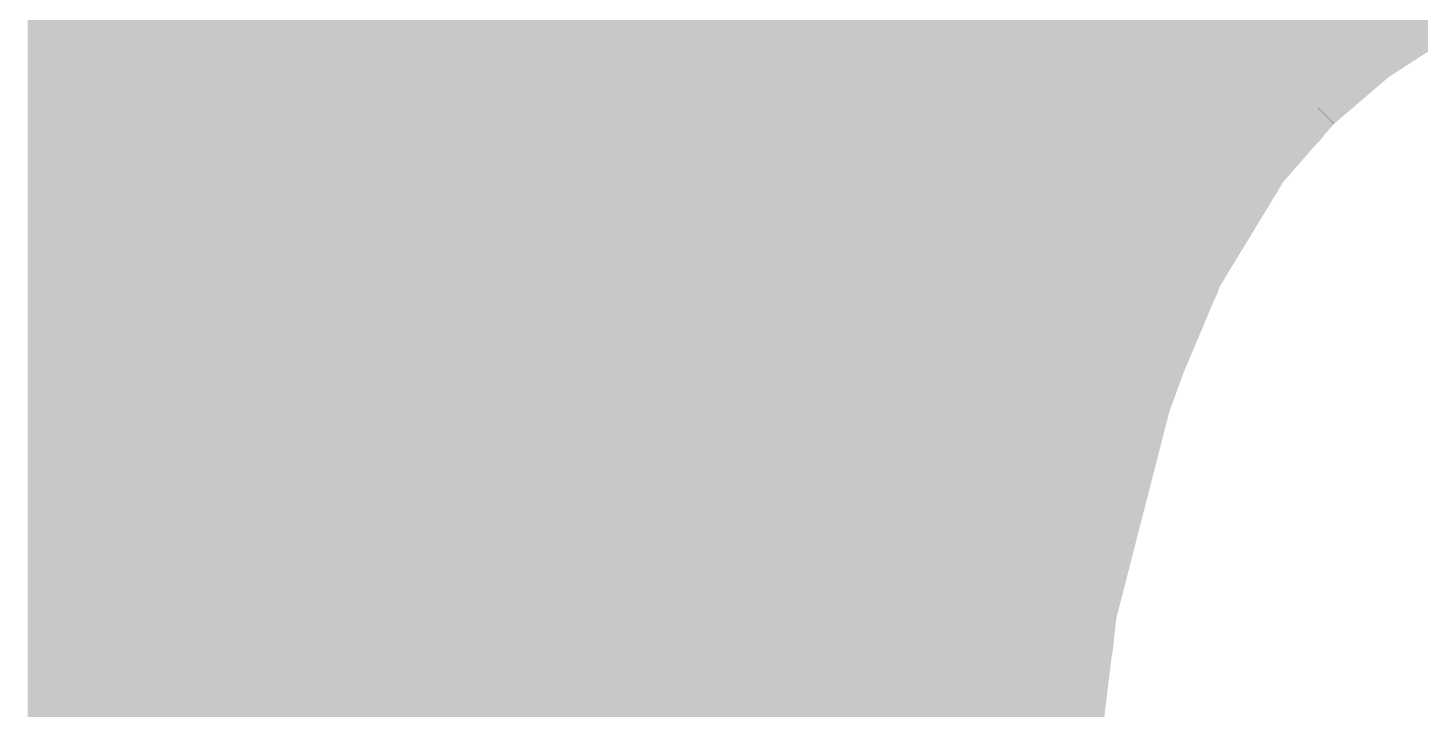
# Model space of a CAD drawing. Header units: millimetres. Extents: x 2260 to 2572, y -21 to 200.
# Drawn here: x 2337.468 to 2339.02, y 68.997 to 69.757 of the extents above; entities that cross this region are included whole.
import ezdxf

# ---------------------------------------------------------------- set-up
doc = ezdxf.new("R2010")
doc.units = ezdxf.units.MM
doc.layers.get('0').update_dxf_attribs({"lineweight": 18})
doc.layers.add('01', color=1, linetype='Continuous', lineweight=18)

# ---------------------------------------------------------------- blocks, each defined once
blk = doc.blocks.new('PAD_R1')
blk.add_lwpolyline([(0.25, 0, 0.5, 0.5, 1), (-0.25, 0, 0.5, 0.5, 1)], format="xyseb", close=True)

msp = doc.modelspace()

# ---------------------------------------------------------------- linework, layer by layer
at = {"layer": '01'}
for points in [[(2338.1147, 134.5262, 0.0254, 0.0254, 0), (2338.1147, 68.2633, 0.0254, 0.0254, 0)], [(2337.9877, 68.2633, 0.0254, 0.0254, 0), (2337.9877, 134.2337, 0.0254, 0.0254, 0)], [(2338.1528, 68.2506, 0.1016, 0.1016, 0), (2338.1528, 134.0434, 0.1016, 0.1016, 0)], [(2338.2036, 68.2506, 0.1016, 0.1016, 0), (2338.2036, 134.0434, 0.1016, 0.1016, 0)], [(2338.2417, 68.2633, 0.0254, 0.0254, 0), (2338.2417, 134.0418, 0.0254, 0.0254, 0)], [(2337.8988, 68.2506, 0.1016, 0.1016, 0), (2337.8988, 133.7469, 0.1016, 0.1016, 0)], [(2337.9496, 68.2506, 0.1016, 0.1016, 0), (2337.9496, 133.7469, 0.1016, 0.1016, 0)], [(2337.8607, 133.7453, 0.0254, 0.0254, 0), (2337.8607, 68.2633, 0.0254, 0.0254, 0)], [(2338.3687, 133.5573, 0.0254, 0.0254, 0), (2338.3687, 68.2633, 0.0254, 0.0254, 0)], [(2337.6448, 68.2506, 0.1016, 0.1016, 0), (2337.6448, 133.3393, 0.1016, 0.1016, 0)], [(2337.6956, 68.2506, 0.1016, 0.1016, 0), (2337.6956, 133.3393, 0.1016, 0.1016, 0)], [(2338.4068, 68.2506, 0.1016, 0.1016, 0), (2338.4068, 133.3393, 0.1016, 0.1016, 0)], [(2338.4576, 68.2506, 0.1016, 0.1016, 0), (2338.4576, 133.3393, 0.1016, 0.1016, 0)], [(2338.6608, 69.3898, 0.1016, 0.1016, 0), (2338.6608, 133.3393, 0.1016, 0.1016, 0)], [(2338.7116, 69.3898, 0.1016, 0.1016, 0), (2338.7116, 133.3393, 0.1016, 0.1016, 0)], [(2338.9148, 69.7249, 0.1016, 0.1016, 0), (2338.9148, 133.3393, 0.1016, 0.1016, 0)], [(2338.9656, 69.7249, 0.1016, 0.1016, 0), (2338.9656, 133.3393, 0.1016, 0.1016, 0)], [(2337.6067, 133.3266, 0.0254, 0.0254, 0), (2337.6067, 68.2633, 0.0254, 0.0254, 0)], [(2337.7337, 68.2633, 0.0254, 0.0254, 0), (2337.7337, 133.3266, 0.0254, 0.0254, 0)], [(2338.4957, 65.7287, 0.0254, 0.0254, 0), (2338.4957, 133.3266, 0.0254, 0.0254, 0)], [(2338.6227, 133.3266, 0.0254, 0.0254, 0), (2338.6227, 65.7287, 0.0254, 0.0254, 0)], [(2338.7497, 69.3922, 0.0254, 0.0254, 0), (2338.7497, 133.3266, 0.0254, 0.0254, 0)], [(2338.8767, 133.3266, 0.0254, 0.0254, 0), (2338.8767, 69.6148, 0.0254, 0.0254, 0)], [(2339.0037, 69.7313, 0.0254, 0.0254, 0), (2339.0037, 133.3266, 0.0254, 0.0254, 0)], [(2337.481, 69.8719, 0.0254, 0.0254, 0), (2337.481, 68.2633, 0.0254, 0.0254, 0)], [(2338.9695, 69.722, 0.0508, 0.0508, 0), (2339.1232, 69.8217, 0.0508, 0.0508, 0)], [(2337.4937, 69.7998, 0.0508, 0.0508, 0), (2337.4937, 69.701, 0.0508, 0.0508, 0)], [(2338.9764, 69.7114, 0.0254, 0.0254, 0), (2339.1296, 69.8107, 0.0254, 0.0254, 0)], [(2339.0502, 69.7744, 0.0508, 0.0508, 0), (2337.4937, 69.7744, 0.0508, 0.0508, 0)], [(2339.0132, 69.7504, 0.0508, 0.0508, 0), (2337.4937, 69.7504, 0.0508, 0.0508, 0)], [(2338.9689, 69.7216, 0.0508, 0.0508, 0), (2338.991, 69.7378, 0.0508, 0.0508, 0)], [(2338.9762, 69.7264, 0.0508, 0.0508, 0), (2337.4937, 69.7264, 0.0508, 0.0508, 0)], [(2338.974, 69.7249, 0.0508, 0.0508, 0), (2338.8894, 69.7249, 0.0508, 0.0508, 0)], [(2338.8894, 69.7249, 0.0508, 0.0508, 0), (2338.8894, 69.701, 0.0508, 0.0508, 0)], [(2338.9058, 69.6674, 0.0508, 0.0508, 0), (2338.9695, 69.722, 0.0508, 0.0508, 0)], [(2338.9058, 69.6674, 0.0508, 0.0508, 0), (2338.9689, 69.7216, 0.0508, 0.0508, 0)], [(2338.9763, 69.7113, 0.0254, 0.0254, 0), (2339.0037, 69.7313, 0.0254, 0.0254, 0)], [(2338.9425, 69.701, 0.0508, 0.0508, 0), (2337.4937, 69.701, 0.0508, 0.0508, 0)], [(2337.4937, 69.701, 0.0508, 0.0508, 0), (2337.4937, 69.6502, 0.0508, 0.0508, 0)], [(2338.9425, 69.701, 0.0508, 0.0508, 0), (2338.8894, 69.701, 0.0508, 0.0508, 0)], [(2338.8894, 69.701, 0.0508, 0.0508, 0), (2338.8894, 69.6502, 0.0508, 0.0508, 0)], [(2338.9154, 69.659, 0.0254, 0.0254, 0), (2338.9764, 69.7114, 0.0254, 0.0254, 0)], [(2338.9154, 69.659, 0.0254, 0.0254, 0), (2338.9763, 69.7113, 0.0254, 0.0254, 0)], [(2337.4937, 69.6845, 0.0508, 0.0508, 0), (2337.4937, 69.6502, 0.0508, 0.0508, 0)], [(2337.481, 69.6968, 0.0254, 0.0254, 0), (2337.481, 69.5698, 0.0254, 0.0254, 0)], [(2338.957, 69.6968, 0.0254, 0.0254, 0), (2337.481, 69.6968, 0.0254, 0.0254, 0)], [(2338.9175, 69.6841, 0.0508, 0.0508, 0), (2337.4937, 69.6841, 0.0508, 0.0508, 0)], [(2338.9139, 69.6756, 0.0508, 0.0508, 0), (2337.4937, 69.6756, 0.0508, 0.0508, 0)], [(2338.9139, 69.6756, 0.0508, 0.0508, 0), (2337.4937, 69.6756, 0.0508, 0.0508, 0)], [(2338.9139, 69.6756, 0.0508, 0.0508, 0), (2337.4937, 69.6756, 0.0508, 0.0508, 0)], [(2338.9139, 69.6756, 0.0508, 0.0508, 0), (2337.4937, 69.6756, 0.0508, 0.0508, 0)], [(2338.9139, 69.6756, 0.0508, 0.0508, 0), (2338.8894, 69.6756, 0.0508, 0.0508, 0)], [(2338.9139, 69.6756, 0.0508, 0.0508, 0), (2338.8894, 69.6756, 0.0508, 0.0508, 0)], [(2338.9058, 69.6674, 0.0508, 0.0508, 0), (2338.9232, 69.6845, 0.0508, 0.0508, 0)], [(2338.9154, 69.659, 0.0254, 0.0254, 0), (2338.957, 69.6968, 0.0254, 0.0254, 0)], [(2338.8473, 69.6005, 0.0508, 0.0508, 0), (2338.9058, 69.6674, 0.0508, 0.0508, 0)], [(2338.8476, 69.6008, 0.0508, 0.0508, 0), (2338.9058, 69.6674, 0.0508, 0.0508, 0)], [(2338.889, 69.6481, 0.0508, 0.0508, 0), (2338.9058, 69.6674, 0.0508, 0.0508, 0)], [(2338.8913, 69.6502, 0.0508, 0.0508, 0), (2337.4937, 69.6502, 0.0508, 0.0508, 0)], [(2337.4937, 69.6502, 0.0508, 0.0508, 0), (2337.4937, 69.5854, 0.0508, 0.0508, 0)], [(2338.8913, 69.6502, 0.0508, 0.0508, 0), (2337.4937, 69.6502, 0.0508, 0.0508, 0)], [(2337.4937, 69.6502, 0.0508, 0.0508, 0), (2337.4937, 69.5854, 0.0508, 0.0508, 0)], [(2338.8576, 69.5929, 0.0254, 0.0254, 0), (2338.9154, 69.659, 0.0254, 0.0254, 0)], [(2338.8577, 69.5931, 0.0254, 0.0254, 0), (2338.9152, 69.6588, 0.0254, 0.0254, 0)], [(2338.8913, 69.6502, 0.0508, 0.0508, 0), (2338.8894, 69.6502, 0.0508, 0.0508, 0)], [(2338.8894, 69.6502, 0.0508, 0.0508, 0), (2338.8894, 69.648, 0.0508, 0.0508, 0)], [(2338.8767, 69.6148, 0.0254, 0.0254, 0), (2338.9152, 69.6588, 0.0254, 0.0254, 0)], [(2338.9152, 69.6588, 0.0254, 0.0254, 0), (2338.9154, 69.659, 0.0254, 0.0254, 0)], [(2338.9152, 69.6588, 0.0254, 0.0254, 0), (2338.9154, 69.659, 0.0254, 0.0254, 0)], [(2338.8686, 69.6248, 0.0508, 0.0508, 0), (2337.4937, 69.6248, 0.0508, 0.0508, 0)], [(2338.8686, 69.6248, 0.0508, 0.0508, 0), (2337.4937, 69.6248, 0.0508, 0.0508, 0)], [(2338.8563, 69.6108, 0.0508, 0.0508, 0), (2337.4937, 69.6108, 0.0508, 0.0508, 0)], [(2338.8563, 69.6108, 0.0508, 0.0508, 0), (2337.4937, 69.6108, 0.0508, 0.0508, 0)], [(2338.7748, 69.4812, 0.0508, 0.0508, 0), (2338.8473, 69.6005, 0.0508, 0.0508, 0)], [(2338.8357, 69.5825, 0.0508, 0.0508, 0), (2338.8476, 69.6008, 0.0508, 0.0508, 0)], [(2338.8386, 69.5854, 0.0508, 0.0508, 0), (2337.4937, 69.5854, 0.0508, 0.0508, 0)], [(2337.4937, 69.5854, 0.0508, 0.0508, 0), (2337.4937, 69.4696, 0.0508, 0.0508, 0)], [(2338.8381, 69.5854, 0.0508, 0.0508, 0), (2337.4937, 69.5854, 0.0508, 0.0508, 0)], [(2337.4937, 69.5854, 0.0508, 0.0508, 0), (2337.4937, 69.5825, 0.0508, 0.0508, 0)], [(2337.4937, 69.5825, 0.0508, 0.0508, 0), (2338.8357, 69.5825, 0.0508, 0.0508, 0)], [(2338.7862, 69.4754, 0.0254, 0.0254, 0), (2338.8576, 69.5929, 0.0254, 0.0254, 0)], [(2338.8426, 69.5698, 0.0254, 0.0254, 0), (2338.8577, 69.5931, 0.0254, 0.0254, 0)], [(2338.8227, 69.56, 0.0508, 0.0508, 0), (2337.4937, 69.56, 0.0508, 0.0508, 0)], [(2337.481, 69.5698, 0.0254, 0.0254, 0), (2338.8426, 69.5698, 0.0254, 0.0254, 0)], [(2338.803, 69.5275, 0.0508, 0.0508, 0), (2337.4937, 69.5275, 0.0508, 0.0508, 0)], [(2338.7832, 69.495, 0.0508, 0.0508, 0), (2337.4937, 69.495, 0.0508, 0.0508, 0)], [(2338.7704, 69.4696, 0.0508, 0.0508, 0), (2337.4937, 69.4696, 0.0508, 0.0508, 0)], [(2337.4937, 69.4696, 0.0508, 0.0508, 0), (2337.4937, 69.3426, 0.0508, 0.0508, 0)], [(2338.7202, 69.3517, 0.0508, 0.0508, 0), (2338.7748, 69.4812, 0.0508, 0.0508, 0)], [(2338.7319, 69.3467, 0.0254, 0.0254, 0), (2338.7862, 69.4754, 0.0254, 0.0254, 0)], [(2338.7592, 69.4442, 0.0508, 0.0508, 0), (2337.4937, 69.4442, 0.0508, 0.0508, 0)], [(2337.481, 69.4428, 0.0254, 0.0254, 0), (2337.481, 69.3158, 0.0254, 0.0254, 0)], [(2338.7714, 69.4428, 0.0254, 0.0254, 0), (2337.481, 69.4428, 0.0254, 0.0254, 0)], [(2338.7714, 69.4428, 0.0254, 0.0254, 0), (2337.481, 69.4428, 0.0254, 0.0254, 0)], [(2337.4937, 69.4301, 0.0508, 0.0508, 0), (2337.4937, 69.4076, 0.0508, 0.0508, 0)], [(2338.7517, 69.4301, 0.0508, 0.0508, 0), (2337.4937, 69.4301, 0.0508, 0.0508, 0)], [(2338.7458, 69.4172, 0.0508, 0.0508, 0), (2338.7517, 69.4301, 0.0508, 0.0508, 0)], [(2338.7576, 69.4124, 0.0254, 0.0254, 0), (2338.7714, 69.4428, 0.0254, 0.0254, 0)], [(2338.7663, 69.4316, 0.0254, 0.0254, 0), (2337.481, 69.4316, 0.0254, 0.0254, 0)], [(2338.7427, 69.4076, 0.0508, 0.0508, 0), (2337.4937, 69.4076, 0.0508, 0.0508, 0)], [(2338.7611, 69.4203, 0.0254, 0.0254, 0), (2337.481, 69.4203, 0.0254, 0.0254, 0)], [(2337.4937, 69.4076, 0.0508, 0.0508, 0), (2337.4937, 69.3285, 0.0508, 0.0508, 0)], [(2338.7432, 69.4061, 0.0508, 0.0508, 0), (2337.4937, 69.4061, 0.0508, 0.0508, 0)], [(2338.7135, 69.3285, 0.0508, 0.0508, 0), (2338.7458, 69.4172, 0.0508, 0.0508, 0)], [(2338.7355, 69.3898, 0.0508, 0.0508, 0), (2338.6354, 69.3898, 0.0508, 0.0508, 0)], [(2338.6354, 69.3898, 0.0508, 0.0508, 0), (2338.6354, 69.3426, 0.0508, 0.0508, 0)], [(2338.7201, 69.3513, 0.0508, 0.0508, 0), (2338.737, 69.3946, 0.0508, 0.0508, 0)], [(2338.7224, 69.3158, 0.0254, 0.0254, 0), (2338.7576, 69.4124, 0.0254, 0.0254, 0)], [(2338.7331, 69.3822, 0.0508, 0.0508, 0), (2337.4937, 69.3822, 0.0508, 0.0508, 0)], [(2338.6314, 69.1074, 0.1016, 0.1016, 0), (2338.6964, 69.3607, 0.1016, 0.1016, 0)], [(2338.732, 69.347, 0.0254, 0.0254, 0), (2338.7497, 69.3922, 0.0254, 0.0254, 0)], [(2338.7271, 69.368, 0.0508, 0.0508, 0), (2337.4937, 69.368, 0.0508, 0.0508, 0)], [(2337.5191, 69.3426, 0.1016, 0.1016, 0), (2337.5191, 69.1, 0.1016, 0.1016, 0)], [(2338.7259, 69.3662, 0.0508, 0.0508, 0), (2338.6354, 69.3662, 0.0508, 0.0508, 0)], [(2338.7233, 69.3554, 0.0508, 0.0508, 0), (2337.4937, 69.3554, 0.0508, 0.0508, 0)], [(2338.6566, 69.1037, 0.0508, 0.0508, 0), (2338.7202, 69.3517, 0.0508, 0.0508, 0)], [(2338.6566, 69.1037, 0.0508, 0.0508, 0), (2338.7201, 69.3513, 0.0508, 0.0508, 0)], [(2338.7175, 69.3426, 0.0508, 0.0508, 0), (2337.4937, 69.3426, 0.0508, 0.0508, 0)], [(2337.4937, 69.3426, 0.0508, 0.0508, 0), (2337.4937, 69.1, 0.0508, 0.0508, 0)], [(2338.7135, 69.3285, 0.0508, 0.0508, 0), (2337.4937, 69.3285, 0.0508, 0.0508, 0)], [(2337.4937, 69.3285, 0.0508, 0.0508, 0), (2338.7135, 69.3285, 0.0508, 0.0508, 0)], [(2338.7175, 69.3426, 0.0508, 0.0508, 0), (2338.6354, 69.3426, 0.0508, 0.0508, 0)], [(2338.6354, 69.3426, 0.0508, 0.0508, 0), (2338.6354, 69.1, 0.0508, 0.0508, 0)], [(2338.6692, 69.1022, 0.0254, 0.0254, 0), (2338.7319, 69.3467, 0.0254, 0.0254, 0)], [(2338.6692, 69.1022, 0.0254, 0.0254, 0), (2338.7319, 69.3467, 0.0254, 0.0254, 0)], [(2338.7319, 69.3467, 0.0254, 0.0254, 0), (2338.732, 69.347, 0.0254, 0.0254, 0)], [(2338.6744, 69.2918, 0.1016, 0.1016, 0), (2337.5191, 69.2918, 0.1016, 0.1016, 0)], [(2338.7088, 69.3172, 0.0508, 0.0508, 0), (2338.6354, 69.3172, 0.0508, 0.0508, 0)], [(2337.481, 69.3158, 0.0254, 0.0254, 0), (2338.7224, 69.3158, 0.0254, 0.0254, 0)], [(2338.6971, 69.2788, 0.0508, 0.0508, 0), (2338.6354, 69.2788, 0.0508, 0.0508, 0)], [(2338.6553, 69.2213, 0.1016, 0.1016, 0), (2337.5191, 69.2213, 0.1016, 0.1016, 0)], [(2338.6864, 69.2405, 0.0508, 0.0508, 0), (2338.6354, 69.2405, 0.0508, 0.0508, 0)], [(2338.6768, 69.2021, 0.0508, 0.0508, 0), (2338.6354, 69.2021, 0.0508, 0.0508, 0)], [(2338.6395, 69.1508, 0.1016, 0.1016, 0), (2337.5191, 69.1508, 0.1016, 0.1016, 0)], [(2337.481, 69.1888, 0.0254, 0.0254, 0), (2337.481, 69.0618, 0.0254, 0.0254, 0)], [(2338.6874, 69.1888, 0.0254, 0.0254, 0), (2337.481, 69.1888, 0.0254, 0.0254, 0)], [(2338.6718, 69.1761, 0.0508, 0.0508, 0), (2337.4937, 69.1761, 0.0508, 0.0508, 0)], [(2337.4937, 69.1761, 0.0508, 0.0508, 0), (2337.4937, 69.1, 0.0508, 0.0508, 0)], [(2338.6718, 69.1761, 0.0508, 0.0508, 0), (2337.4937, 69.1761, 0.0508, 0.0508, 0)], [(2338.6566, 69.104, 0.0508, 0.0508, 0), (2338.6718, 69.1761, 0.0508, 0.0508, 0)], [(2338.6691, 69.102, 0.0254, 0.0254, 0), (2338.6874, 69.1888, 0.0254, 0.0254, 0)], [(2338.6682, 69.1638, 0.0508, 0.0508, 0), (2338.6354, 69.1638, 0.0508, 0.0508, 0)], [(2338.6664, 69.1508, 0.0508, 0.0508, 0), (2337.4937, 69.1508, 0.0508, 0.0508, 0)], [(2338.6611, 69.1254, 0.0508, 0.0508, 0), (2337.4937, 69.1254, 0.0508, 0.0508, 0)], [(2338.6605, 69.1254, 0.0508, 0.0508, 0), (2338.6354, 69.1254, 0.0508, 0.0508, 0)], [(2338.6563, 69.1, 0.0508, 0.0508, 0), (2337.4937, 69.1, 0.0508, 0.0508, 0)], [(2337.4937, 69.1, 0.0508, 0.0508, 0), (2337.4937, 68.9618, 0.0508, 0.0508, 0)], [(2338.6563, 69.1, 0.0508, 0.0508, 0), (2337.4937, 69.1, 0.0508, 0.0508, 0)], [(2337.4937, 69.1, 0.0508, 0.0508, 0), (2337.4937, 69.0745, 0.0508, 0.0508, 0)], [(2338.6563, 69.1, 0.0508, 0.0508, 0), (2338.6354, 69.1, 0.0508, 0.0508, 0)], [(2338.6354, 69.1, 0.0508, 0.0508, 0), (2338.6354, 68.9618, 0.0508, 0.0508, 0)], [(2338.6395, 68.9634, 0.0508, 0.0508, 0), (2338.6566, 69.1037, 0.0508, 0.0508, 0)], [(2338.6395, 68.9634, 0.0508, 0.0508, 0), (2338.6566, 69.1037, 0.0508, 0.0508, 0)], [(2338.6533, 69.0745, 0.0508, 0.0508, 0), (2338.6566, 69.104, 0.0508, 0.0508, 0)], [(2338.6522, 68.9626, 0.0254, 0.0254, 0), (2338.6692, 69.1022, 0.0254, 0.0254, 0)], [(2338.6522, 68.9626, 0.0254, 0.0254, 0), (2338.6691, 69.1019, 0.0254, 0.0254, 0)], [(2338.6647, 69.0618, 0.0254, 0.0254, 0), (2338.6691, 69.102, 0.0254, 0.0254, 0)], [(2338.6691, 69.1019, 0.0254, 0.0254, 0), (2338.6692, 69.1022, 0.0254, 0.0254, 0)], [(2338.653, 69.0746, 0.0508, 0.0508, 0), (2337.4937, 69.0746, 0.0508, 0.0508, 0)], [(2338.6533, 69.0746, 0.0508, 0.0508, 0), (2337.4937, 69.0746, 0.0508, 0.0508, 0)], [(2338.6533, 69.0745, 0.0508, 0.0508, 0), (2337.4937, 69.0745, 0.0508, 0.0508, 0)], [(2337.4937, 69.0745, 0.0508, 0.0508, 0), (2338.6533, 69.0745, 0.0508, 0.0508, 0)], [(2338.653, 69.0746, 0.0508, 0.0508, 0), (2338.6354, 69.0746, 0.0508, 0.0508, 0)], [(2337.481, 69.0618, 0.0254, 0.0254, 0), (2338.6647, 69.0618, 0.0254, 0.0254, 0)], [(2338.6477, 69.0309, 0.0508, 0.0508, 0), (2337.4937, 69.0309, 0.0508, 0.0508, 0)], [(2338.6477, 69.0309, 0.0508, 0.0508, 0), (2338.6354, 69.0309, 0.0508, 0.0508, 0)], [(2338.6424, 68.9872, 0.0508, 0.0508, 0), (2337.4937, 68.9872, 0.0508, 0.0508, 0)], [(2338.6424, 68.9872, 0.0508, 0.0508, 0), (2338.6354, 68.9872, 0.0508, 0.0508, 0)]]:
    msp.add_lwpolyline(points, format="xyseb", dxfattribs=at)

# ---------------------------------------------------------------- block references
for p, xscale, yscale in [((2337.4937, 69.7744), -0.0508, 0.0508), ((2337.4937, 69.7504), -0.0508, 0.0508), ((2339.0132, 69.7504), -0.0508, 0.0508), ((2338.991, 69.7378), -0.0508, 0.0508), ((2337.4937, 69.7264), -0.0508, 0.0508), ((2338.8894, 69.7249), -0.0508, 0.0508), ((2338.8894, 69.7249), -0.0508, 0.0508), ((2338.9689, 69.7216), -0.0508, 0.0508), ((2338.9689, 69.7216), -0.0508, 0.0508), ((2338.9695, 69.722), -0.0508, 0.0508), ((2338.9695, 69.722), -0.0508, 0.0508), ((2338.974, 69.7249), -0.0508, 0.0508), ((2338.9762, 69.7264), -0.0508, 0.0508), ((2339.0037, 69.7313), -0.0254, 0.0254), ((2339.0037, 69.7313), -0.0254, 0.0254), ((2337.4937, 69.701), -0.0508, 0.0508), ((2337.4937, 69.701), -0.0508, 0.0508), ((2337.4937, 69.701), -0.0508, 0.0508), ((2338.8894, 69.701), -0.0508, 0.0508), ((2338.8894, 69.701), -0.0508, 0.0508), ((2338.8894, 69.701), -0.0508, 0.0508), ((2338.9425, 69.701), -0.0508, 0.0508), ((2338.9425, 69.701), -0.0508, 0.0508), ((2338.9763, 69.7113), -0.0254, 0.0254), ((2338.9763, 69.7113), -0.0254, 0.0254), ((2338.9764, 69.7114), -0.0254, 0.0254), ((2338.9764, 69.7114), -0.0254, 0.0254), ((2337.4937, 69.6845), -0.0508, 0.0508), ((2337.481, 69.6968), -0.0254, 0.0254), ((2337.481, 69.6968), -0.0254, 0.0254), ((2337.4937, 69.6841), -0.0508, 0.0508), ((2337.4937, 69.6756), -0.0508, 0.0508), ((2337.4937, 69.6756), -0.0508, 0.0508), ((2337.4937, 69.6756), -0.0508, 0.0508), ((2337.4937, 69.6756), -0.0508, 0.0508), ((2338.8894, 69.6756), -0.0508, 0.0508), ((2338.8894, 69.6756), -0.0508, 0.0508), ((2338.9139, 69.6756), -0.0508, 0.0508), ((2338.9139, 69.6756), -0.0508, 0.0508), ((2338.9139, 69.6756), -0.0508, 0.0508), ((2338.9139, 69.6756), -0.0508, 0.0508), ((2338.9139, 69.6756), -0.0508, 0.0508), ((2338.9139, 69.6756), -0.0508, 0.0508), ((2338.9175, 69.6841), -0.0508, 0.0508), ((2338.9232, 69.6845), -0.0508, 0.0508), ((2338.957, 69.6968), -0.0254, 0.0254), ((2338.957, 69.6968), -0.0254, 0.0254), ((2338.9058, 69.6674), -0.0508, 0.0508), ((2338.9058, 69.6674), -0.0508, 0.0508), ((2338.9058, 69.6674), -0.0508, 0.0508), ((2338.9058, 69.6674), -0.0508, 0.0508), ((2338.9058, 69.6674), -0.0508, 0.0508), ((2338.9058, 69.6674), -0.0508, 0.0508), ((2337.4937, 69.6502), -0.0508, 0.0508), ((2337.4937, 69.6502), -0.0508, 0.0508), ((2337.4937, 69.6502), -0.0508, 0.0508), ((2337.4937, 69.6502), -0.0508, 0.0508), ((2337.4937, 69.6502), -0.0508, 0.0508), ((2337.4937, 69.6502), -0.0508, 0.0508), ((2338.889, 69.6481), -0.0508, 0.0508), ((2338.8894, 69.6502), -0.0508, 0.0508), ((2338.8894, 69.6502), -0.0508, 0.0508), ((2338.8894, 69.6502), -0.0508, 0.0508), ((2338.8894, 69.648), -0.0508, 0.0508), ((2338.8913, 69.6502), -0.0508, 0.0508), ((2338.8913, 69.6502), -0.0508, 0.0508), ((2338.8913, 69.6502), -0.0508, 0.0508), ((2338.9152, 69.6588), -0.0254, 0.0254), ((2338.9152, 69.6588), -0.0254, 0.0254), ((2338.9152, 69.6588), -0.0254, 0.0254), ((2338.9152, 69.6588), -0.0254, 0.0254), ((2338.9154, 69.659), -0.0254, 0.0254), ((2338.9154, 69.659), -0.0254, 0.0254), ((2338.9154, 69.659), -0.0254, 0.0254), ((2338.9154, 69.659), -0.0254, 0.0254), ((2338.9154, 69.659), -0.0254, 0.0254), ((2338.9154, 69.659), -0.0254, 0.0254), ((2337.4937, 69.6248), -0.0508, 0.0508), ((2337.4937, 69.6248), -0.0508, 0.0508), ((2338.8686, 69.6248), -0.0508, 0.0508), ((2338.8686, 69.6248), -0.0508, 0.0508), ((2337.4937, 69.6108), -0.0508, 0.0508), ((2337.4937, 69.6108), -0.0508, 0.0508), ((2338.8563, 69.6108), -0.0508, 0.0508), ((2338.8563, 69.6108), -0.0508, 0.0508), ((2338.8473, 69.6005), -0.0508, 0.0508), ((2338.8473, 69.6005), -0.0508, 0.0508), ((2338.8476, 69.6008), -0.0508, 0.0508), ((2338.8476, 69.6008), -0.0508, 0.0508), ((2338.8767, 69.6148), -0.0254, 0.0254), ((2338.8767, 69.6148), -0.0254, 0.0254), ((2337.4937, 69.5854), -0.0508, 0.0508), ((2337.4937, 69.5854), -0.0508, 0.0508), ((2337.4937, 69.5854), -0.0508, 0.0508), ((2337.4937, 69.5854), -0.0508, 0.0508), ((2337.4937, 69.5854), -0.0508, 0.0508), ((2337.4937, 69.5854), -0.0508, 0.0508), ((2337.4937, 69.5825), -0.0508, 0.0508), ((2337.4937, 69.5825), -0.0508, 0.0508), ((2338.8357, 69.5825), -0.0508, 0.0508), ((2338.8357, 69.5825), -0.0508, 0.0508), ((2338.8381, 69.5854), -0.0508, 0.0508), ((2338.8386, 69.5854), -0.0508, 0.0508), ((2338.8576, 69.5929), -0.0254, 0.0254), ((2338.8576, 69.5929), -0.0254, 0.0254), ((2338.8577, 69.5931), -0.0254, 0.0254), ((2338.8577, 69.5931), -0.0254, 0.0254), ((2337.4937, 69.56), -0.0508, 0.0508), ((2337.481, 69.5698), -0.0254, 0.0254), ((2337.481, 69.5698), -0.0254, 0.0254), ((2338.8227, 69.56), -0.0508, 0.0508), ((2338.8426, 69.5698), -0.0254, 0.0254), ((2338.8426, 69.5698), -0.0254, 0.0254), ((2337.4937, 69.5275), -0.0508, 0.0508), ((2338.803, 69.5275), -0.0508, 0.0508), ((2337.4937, 69.495), -0.0508, 0.0508), ((2338.7832, 69.495), -0.0508, 0.0508), ((2337.4937, 69.4696), -0.0508, 0.0508), ((2337.4937, 69.4696), -0.0508, 0.0508), ((2337.4937, 69.4696), -0.0508, 0.0508), ((2338.7704, 69.4696), -0.0508, 0.0508), ((2338.7748, 69.4812), -0.0508, 0.0508), ((2338.7748, 69.4812), -0.0508, 0.0508), ((2338.7862, 69.4754), -0.0254, 0.0254), ((2338.7862, 69.4754), -0.0254, 0.0254), ((2337.4937, 69.4442), -0.0508, 0.0508), ((2338.7592, 69.4442), -0.0508, 0.0508), ((2337.481, 69.4428), -0.0254, 0.0254), ((2337.481, 69.4428), -0.0254, 0.0254), ((2337.481, 69.4428), -0.0254, 0.0254), ((2337.4937, 69.4301), -0.0508, 0.0508), ((2337.4937, 69.4301), -0.0508, 0.0508), ((2338.7517, 69.4301), -0.0508, 0.0508), ((2338.7517, 69.4301), -0.0508, 0.0508), ((2338.7714, 69.4428), -0.0254, 0.0254), ((2338.7714, 69.4428), -0.0254, 0.0254), ((2338.7714, 69.4428), -0.0254, 0.0254), ((2337.481, 69.4316), -0.0254, 0.0254), ((2337.4937, 69.4076), -0.0508, 0.0508), ((2337.481, 69.4203), -0.0254, 0.0254), ((2337.4937, 69.4076), -0.0508, 0.0508), ((2337.4937, 69.4076), -0.0508, 0.0508), ((2337.4937, 69.4061), -0.0508, 0.0508), ((2338.7427, 69.4076), -0.0508, 0.0508), ((2338.7432, 69.4061), -0.0508, 0.0508), ((2338.7458, 69.4172), -0.0508, 0.0508), ((2338.7458, 69.4172), -0.0508, 0.0508), ((2338.7611, 69.4203), -0.0254, 0.0254), ((2338.7663, 69.4316), -0.0254, 0.0254), ((2338.6354, 69.3898), -0.0508, 0.0508), ((2338.6354, 69.3898), -0.0508, 0.0508), ((2338.7355, 69.3898), -0.0508, 0.0508), ((2338.737, 69.3946), -0.0508, 0.0508), ((2338.7576, 69.4124), -0.0254, 0.0254), ((2338.7576, 69.4124), -0.0254, 0.0254), ((2337.4937, 69.3822), -0.0508, 0.0508), ((2338.6964, 69.3607), -0.1016, 0.1016), ((2338.7331, 69.3822), -0.0508, 0.0508), ((2338.7497, 69.3922), -0.0254, 0.0254), ((2338.7497, 69.3922), -0.0254, 0.0254), ((2337.4937, 69.368), -0.0508, 0.0508), ((2337.5191, 69.3426), -0.1016, 0.1016), ((2338.6354, 69.3662), -0.0508, 0.0508), ((2338.7259, 69.3662), -0.0508, 0.0508), ((2338.7271, 69.368), -0.0508, 0.0508), ((2337.4937, 69.3554), -0.0508, 0.0508), ((2338.7201, 69.3513), -0.0508, 0.0508), ((2338.7201, 69.3513), -0.0508, 0.0508), ((2338.7202, 69.3517), -0.0508, 0.0508), ((2338.7202, 69.3517), -0.0508, 0.0508), ((2338.7233, 69.3554), -0.0508, 0.0508), ((2337.4937, 69.3426), -0.0508, 0.0508), ((2337.4937, 69.3426), -0.0508, 0.0508), ((2337.4937, 69.3426), -0.0508, 0.0508), ((2337.4937, 69.3285), -0.0508, 0.0508), ((2337.4937, 69.3285), -0.0508, 0.0508), ((2337.4937, 69.3285), -0.0508, 0.0508), ((2338.6354, 69.3426), -0.0508, 0.0508), ((2338.6354, 69.3426), -0.0508, 0.0508), ((2338.6354, 69.3426), -0.0508, 0.0508), ((2338.7135, 69.3285), -0.0508, 0.0508), ((2338.7135, 69.3285), -0.0508, 0.0508), ((2338.7135, 69.3285), -0.0508, 0.0508), ((2338.7175, 69.3426), -0.0508, 0.0508), ((2338.7175, 69.3426), -0.0508, 0.0508), ((2338.7319, 69.3467), -0.0254, 0.0254), ((2338.7319, 69.3467), -0.0254, 0.0254), ((2338.7319, 69.3467), -0.0254, 0.0254), ((2338.7319, 69.3467), -0.0254, 0.0254), ((2338.732, 69.347), -0.0254, 0.0254), ((2338.732, 69.347), -0.0254, 0.0254), ((2337.5191, 69.2918), -0.1016, 0.1016), ((2338.6354, 69.3172), -0.0508, 0.0508), ((2338.6744, 69.2918), -0.1016, 0.1016), ((2338.7088, 69.3172), -0.0508, 0.0508), ((2337.481, 69.3158), -0.0254, 0.0254), ((2337.481, 69.3158), -0.0254, 0.0254), ((2338.7224, 69.3158), -0.0254, 0.0254), ((2338.7224, 69.3158), -0.0254, 0.0254), ((2338.6354, 69.2788), -0.0508, 0.0508), ((2338.6971, 69.2788), -0.0508, 0.0508), ((2337.5191, 69.2213), -0.1016, 0.1016), ((2338.6553, 69.2213), -0.1016, 0.1016), ((2338.6354, 69.2405), -0.0508, 0.0508), ((2338.6864, 69.2405), -0.0508, 0.0508), ((2338.6354, 69.2021), -0.0508, 0.0508), ((2338.6768, 69.2021), -0.0508, 0.0508), ((2337.5191, 69.1508), -0.1016, 0.1016), ((2337.481, 69.1888), -0.0254, 0.0254), ((2337.481, 69.1888), -0.0254, 0.0254), ((2337.4937, 69.1761), -0.0508, 0.0508), ((2337.4937, 69.1761), -0.0508, 0.0508), ((2337.4937, 69.1761), -0.0508, 0.0508), ((2338.6395, 69.1508), -0.1016, 0.1016), ((2338.6718, 69.1761), -0.0508, 0.0508), ((2338.6718, 69.1761), -0.0508, 0.0508), ((2338.6718, 69.1761), -0.0508, 0.0508), ((2338.6874, 69.1888), -0.0254, 0.0254), ((2338.6874, 69.1888), -0.0254, 0.0254), ((2338.6354, 69.1638), -0.0508, 0.0508), ((2338.6682, 69.1638), -0.0508, 0.0508), ((2337.4937, 69.1508), -0.0508, 0.0508), ((2338.6664, 69.1508), -0.0508, 0.0508), ((2338.6314, 69.1074), -0.1016, 0.1016), ((2337.5191, 69.1), -0.1016, 0.1016), ((2337.4937, 69.1254), -0.0508, 0.0508), ((2338.6354, 69.1254), -0.0508, 0.0508), ((2338.6605, 69.1254), -0.0508, 0.0508), ((2338.6611, 69.1254), -0.0508, 0.0508), ((2337.4937, 69.1), -0.0508, 0.0508), ((2337.4937, 69.1), -0.0508, 0.0508), ((2337.4937, 69.1), -0.0508, 0.0508), ((2337.4937, 69.1), -0.0508, 0.0508), ((2337.4937, 69.1), -0.0508, 0.0508), ((2337.4937, 69.1), -0.0508, 0.0508), ((2338.6354, 69.1), -0.0508, 0.0508), ((2338.6354, 69.1), -0.0508, 0.0508), ((2338.6354, 69.1), -0.0508, 0.0508), ((2338.6563, 69.1), -0.0508, 0.0508), ((2338.6563, 69.1), -0.0508, 0.0508), ((2338.6563, 69.1), -0.0508, 0.0508), ((2338.6566, 69.104), -0.0508, 0.0508), ((2338.6566, 69.104), -0.0508, 0.0508), ((2338.6566, 69.1037), -0.0508, 0.0508), ((2338.6566, 69.1037), -0.0508, 0.0508), ((2338.6566, 69.1037), -0.0508, 0.0508), ((2338.6566, 69.1037), -0.0508, 0.0508), ((2338.6691, 69.102), -0.0254, 0.0254), ((2338.6691, 69.102), -0.0254, 0.0254), ((2338.6691, 69.1019), -0.0254, 0.0254), ((2338.6691, 69.1019), -0.0254, 0.0254), ((2338.6692, 69.1022), -0.0254, 0.0254), ((2338.6692, 69.1022), -0.0254, 0.0254), ((2338.6692, 69.1022), -0.0254, 0.0254), ((2338.6692, 69.1022), -0.0254, 0.0254), ((2337.4937, 69.0746), -0.0508, 0.0508), ((2337.4937, 69.0746), -0.0508, 0.0508), ((2337.4937, 69.0745), -0.0508, 0.0508), ((2337.4937, 69.0745), -0.0508, 0.0508), ((2337.4937, 69.0745), -0.0508, 0.0508), ((2338.6354, 69.0746), -0.0508, 0.0508), ((2338.653, 69.0746), -0.0508, 0.0508), ((2338.653, 69.0746), -0.0508, 0.0508), ((2338.6533, 69.0746), -0.0508, 0.0508), ((2338.6533, 69.0745), -0.0508, 0.0508), ((2338.6533, 69.0745), -0.0508, 0.0508), ((2338.6533, 69.0745), -0.0508, 0.0508), ((2337.481, 69.0618), -0.0254, 0.0254), ((2337.481, 69.0618), -0.0254, 0.0254), ((2338.6647, 69.0618), -0.0254, 0.0254), ((2338.6647, 69.0618), -0.0254, 0.0254), ((2337.4937, 69.0309), -0.0508, 0.0508), ((2338.6354, 69.0309), -0.0508, 0.0508), ((2338.6477, 69.0309), -0.0508, 0.0508), ((2338.6477, 69.0309), -0.0508, 0.0508), ((2337.4937, 68.9872), -0.0508, 0.0508), ((2338.6354, 68.9872), -0.0508, 0.0508), ((2338.6424, 68.9872), -0.0508, 0.0508), ((2338.6424, 68.9872), -0.0508, 0.0508)]:
    msp.add_blockref('PAD_R1', p, dxfattribs=dict(at, xscale=xscale, yscale=yscale))

doc.saveas('drawing.dxf')
